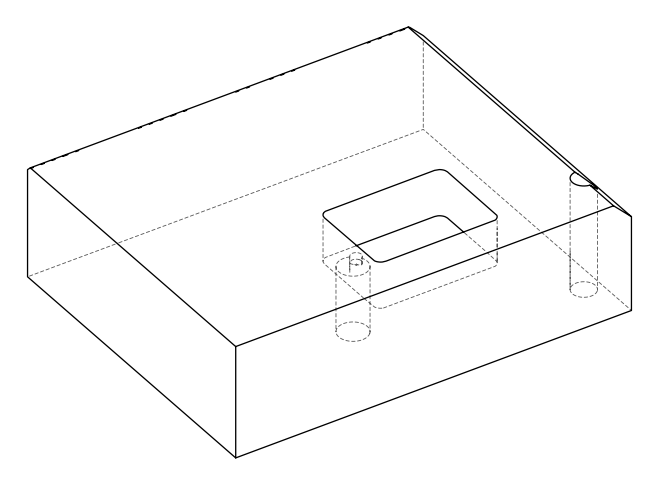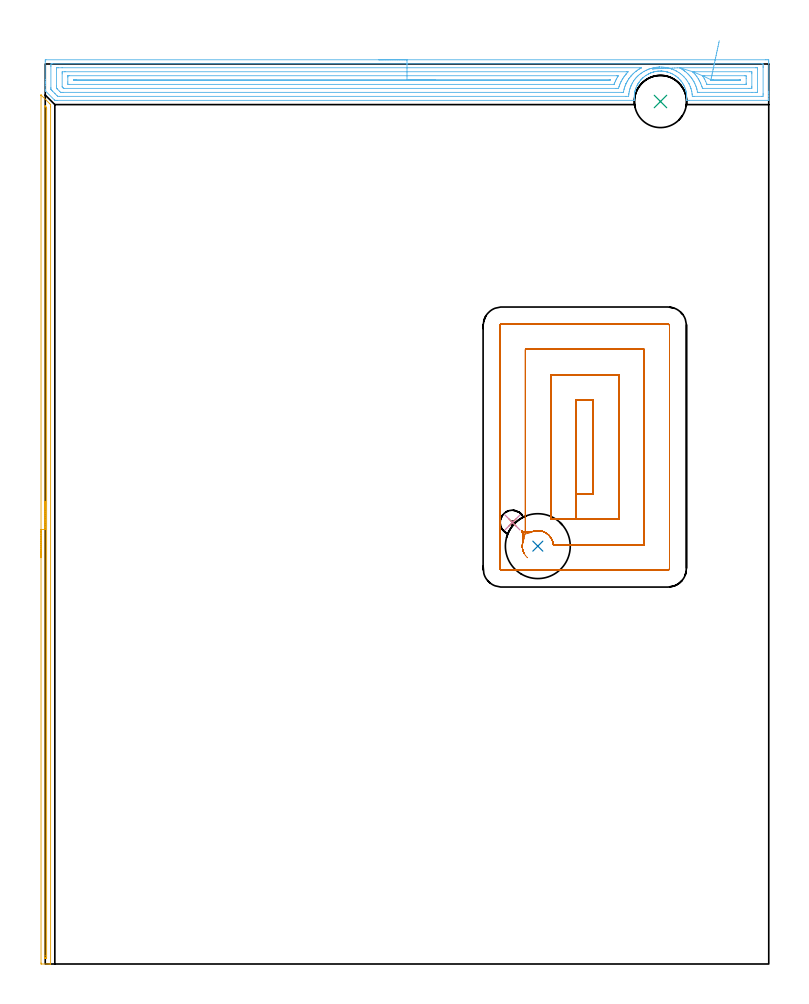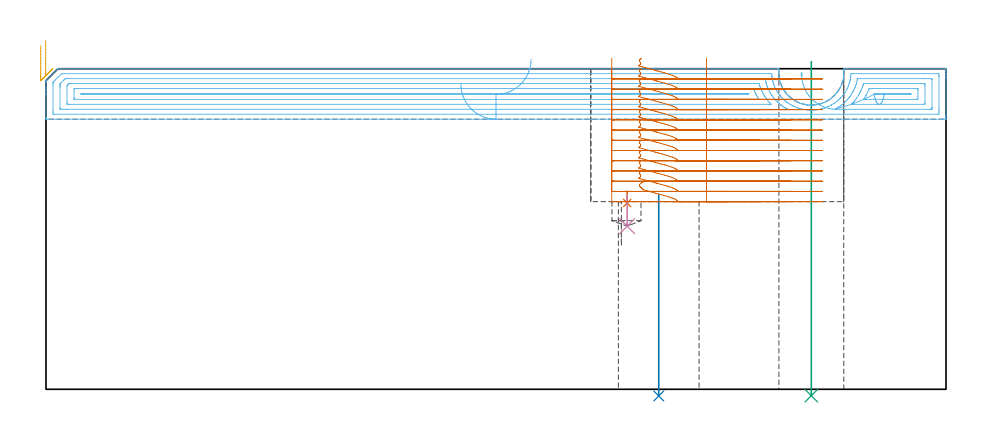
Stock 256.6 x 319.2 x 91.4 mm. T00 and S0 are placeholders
(PLAN: 7 operations, 5 tool changes, 40.9 min)
(1 SPOT_DRILL | STEP1POCKET | NXT0321_9005460120000 | 0.04 min | 4163 mm3)
(2 INDEXABLE_INSERT_DRILL_THROUGH_HOLE_FROM_SOLID | STEP1HOLE | NXT0302_017 | 0.24 min | 36438 mm3)
(3 INDEXABLE_INSERT_DRILL_THROUGH_HOLE_FROM_SOLID_1 | STEP1HOLE_1 | NXT0302_008 | 0.38 min | 24544 mm3)
(4 DRILL_BLIND_HOLE_INTO_CENTER | STEP1POCKET | NXT0301_058 | 0.05 min | 257 mm3)
(5 AREA_MILL | FG_CHAMFER_SURFACE | UGT0205_001 | 5.05 min | 1794 mm3)
(6 AREA_MILL_1 | FG_CHAMFER_SURFACE_1 | UGT0205_001 | 12.14 min | 25893 mm3)
(7 MILL_RECTANGULAR_POCKET | POCKET_RECTANGULAR_STRAIGHT | NXT0201_011 | Follow Part, ap 3, ae 75% | 22.99 min | 251544 mm3)
(TOOL NXT0321_9005460120000 | NC Spot Drill, 142deg, 12mm, Carbide, Uncoated | D12 PA142 FL30 Z2)
(TOOL NXT0302_017 | Index. Insert Drill 23mm [880-D2300L25-05] | D23 PA176 FL115 Z2)
(TOOL NXT0302_008 | Index. Insert Drill 18.5mm [880-D1850L25-05] | D18.5 PA176 FL93 Z2)
(TOOL NXT0301_058 | Carbide Drill 8.7mm [860.1-0870-026A1-MM 2214] | D8.7 PA140 FL47 Z2)
(TOOL UGT0205_001 | Chamfer Mill 20 x 3 x 45 deg. | D20 FL50 Z2)
(TOOL NXT0201_011 | ENDMILL 12mm [2P460-1200-NA 1630] | D12 FL38 Z6)
(OP 1 SPOT_DRILL)
G17 G21 G94 G90
T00 M6
G54
G17 G0 G90 X165.7 Y156.6 S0 M3
G43 Z101.4 H0
G94 G81 G98 Z53.126 F250. R56.5
G80
M5
M2
(OP 2 INDEXABLE_INSERT_DRILL_THROUGH_HOLE_FROM_SOLID)
G17 G21 G94 G90
T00 M6
G54
G17 G0 G90 X174.7 Y148.2 S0 M3
G43 Z101.4 H1
G94 G81 G98 Z-1.902 F250. R55.5
G80
M5
M2
(OP 3 INDEXABLE_INSERT_DRILL_THROUGH_HOLE_FROM_SOLID_1)
G17 G21 G94 G90
T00 M6
G54
G17 G0 G90 X218.2 Y305.9 S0 M3
G43 Z101.4 H1
G94 G81 G98 Z-1.823 F250. R93.4
G80
M5
M2
(OP 4 DRILL_BLIND_HOLE_INTO_CENTER)
G17 G21 G94 G90
T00 M6
G54
G17 G0 G90 X165.7 Y156.6 S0 M3
G43 Z101.4 H1
G94 G81 G98 Z46.5 F250. R55.5
G80
M5
M2
(OP 5 AREA_MILL)
G17 G21 G94 G90
T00 M6
G54
G17 G0 G90 X-1.5 Y144.1 S1061 M3
G43 Z101.4 H0
Z98.
G94 G1 Y144.138 Z97.128 F250.
Y144.252 Z96.264
Y144.441 Z95.412
Y144.703 Z94.58
Y145.037 Z93.774
Y145.44 Z93.
Y145.908 Z92.264
Y146.439 Z91.572
Y147.029 Z90.929
Y147.672 Z90.34
Y148.364 Z89.808
Y149.1 Z89.34
Y149.874 Z88.937
Y150.68 Z88.603
Y151.512 Z88.341
Y152.363 Z88.152
Y153.228 Z88.038
Y154.1 Z88.
Y308.153
X-1.499 Y308.19 Z87.999
X-1.497 Y308.192 Z88.001
X-1.49 Y308.19 Z88.008
X1.515 Y305.185 Z91.015
X1.783 Y304.917 Z91.28
X1.895 Y304.802 Z91.391
X1.9 Y304.025 Z91.4
Y0.159
X1.898 Y0.01 Z91.388
X1.764 Y0.002 Z91.257
X1.626 Y0. Z91.125
X1.262 Z90.761
X0.638 Z90.133
X-1.427 Z88.071
X-1.491 Y0.003 Z88.006
X-1.5 Y0.355 Z88.
Y154.1
X-0.086 Z89.414
X-0.085 Y304.025 Z89.415
X-0.083 Y304.25 Z89.417
X-0.081 Y304.305 Z89.419
X-0.08 Y304.317 Z89.42
X-0.066 Y304.306 Z89.434
X-0.014 Y304.259 Z89.486
X0.225 Y304.025 Z89.725
X0.432 Y303.813 Z89.932
X0.463 Y303.777 Z89.963
X0.479 Y303.756 Z89.979
X0.48 Y303.724 Z89.98
X0.483 Y303.579 Z89.983
X0.486 Y303.288 Z89.986
Y303.133
X0.485 Y2.154 Z89.985
X0.484 Y2.071 Z89.984
X0.482 Y2.03 Z89.982
X0.48 Y2.017 Z89.98
X0.44 Y2.01 Z89.94
X0.143 Y2.002 Z89.643
X-0.021 Y2.003 Z89.479
X-0.049 Y2.005 Z89.451
X-0.075 Y2.009 Z89.425
X-0.079 Y2.044 Z89.421
X-0.084 Y2.232 Z89.416
X-0.085 Y2.39 Z89.415
X-0.086 Y2.972 Z89.414
Y154.1
Y154.971 Z89.452
Y155.836 Z89.566
Y156.688 Z89.755
Y157.52 Z90.017
Y158.326 Z90.351
Y159.1 Z90.754
Y159.836 Z91.223
Y160.528 Z91.754
Y161.171 Z92.343
Y161.76 Z92.986
Y162.291 Z93.678
Y162.76 Z94.414
Y163.163 Z95.188
Y163.497 Z95.994
Y163.759 Z96.826
Y163.948 Z97.678
Y164.062 Z98.543
Y164.1 Z99.414
G0 Z101.4
M5
M2
(OP 6 AREA_MILL_1)
G17 G21 G94 G90
T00 M6
G54
G17 G0 G90 X118.3 Y320.7 S1061 M3
G43 Z101.4 H0
Z87.
G94 G1 X118.338 Z86.129 F250.
X118.452 Z85.264
X118.641 Z84.412
X118.903 Z83.58
X119.237 Z82.774
X119.64 Z82.
X120.108 Z81.264
X120.64 Z80.572
X121.229 Z79.929
X121.872 Z79.34
X122.564 Z78.809
X123.3 Z78.34
X124.074 Z77.937
X124.88 Z77.603
X125.712 Z77.341
X126.564 Z77.152
X127.428 Z77.038
X128.3 Z77.
X255.444
X255.988 Y320.699 Z77.001
X256.526 Y320.694 Z77.004
X256.592 Y320.692 Z77.006
X256.596 Y320.159 Z77.538
X256.6 Y319.55 Z78.147
Y309.505 Z88.19
Y308.946 Z88.751
Y308.617 Z89.079
Y308.058 Z89.638
Y307.729 Z89.966
Y307.07 Z90.629
Y306.701 Z90.998
Y306.336 Z91.355
X256.591 Y306.302 Z91.388
X256.435 Y306.3 Z91.4
X228.307
X227.446 Y306.307 Z91.393
X227.474 Y306.75 Z90.95
X227.489 Y307.142 Z90.558
X227.491 Y307.584 Z90.116
X227.471 Y308.026 Z89.674
X227.431 Y308.468 Z89.232
X227.373 Y308.909 Z88.791
X227.344 Y309.096 Z88.604
X227.267 Y309.444 Z88.255
X227.232 Y309.586 Z88.113
X227.181 Y309.79 Z87.906
X227.133 Y309.949 Z87.745
X227.085 Y310.112 Z87.585
X227.049 Y310.235 Z87.464
X226.897 Y310.675 Z87.024
X226.716 Y311.118 Z86.579
X226.516 Y311.557 Z86.14
X226.452 Y311.683 Z86.013
X226.236 Y312.066 Z85.633
X226.003 Y312.441 Z85.257
X225.629 Y312.98 Z84.717
X225.576 Y313.056 Z84.641
X225.559 Y313.08 Z84.618
X225.505 Y313.148 Z84.551
X225.363 Y313.324 Z84.375
X225.331 Y313.361 Z84.338
X225.206 Y313.5 Z84.196
X225.023 Y313.708 Z83.991
X224.667 Y314.079 Z83.62
X224.531 Y314.208 Z83.491
X224.438 Y314.288 Z83.411
X224.158 Y314.531 Z83.168
X223.775 Y314.839 Z82.859
X223.652 Y314.927 Z82.772
X223.421 Y315.091 Z82.608
X222.882 Y315.426 Z82.272
X222.439 Y315.667 Z82.03
X221.99 Y315.889 Z81.811
X221.793 Y315.974 Z81.725
X221.098 Y316.226 Z81.471
X220.942 Y316.274 Z81.424
X220.717 Y316.341 Z81.353
X220.653 Y316.361 Z81.335
X220.56 Y316.385 Z81.313
X220.429 Y316.418 Z81.281
X220.271 Y316.454 Z81.238
X220.205 Y316.471 Z81.223
X219.76 Y316.56 Z81.138
X219.313 Y316.624 Z81.073
X218.867 Y316.668 Z81.03
X218.575 Y316.682 Z81.016
X218.547 Y316.683 Z81.014
X218.501 Y316.685 Z81.011
X218.485 Z81.01
X218.421 Y316.689 Z81.008
X218.156 Y316.688 Z81.004
X217.953 Z81.008
X217.529 Y316.666 Z81.029
X217.492 Y316.663 Z81.033
X217.146 Y316.628 Z81.065
X217.082 Y316.623 Z81.073
X217.06 Y316.62 Z81.076
X216.967 Y316.607 Z81.091
X216.887 Y316.596 Z81.102
X216.699 Y316.566 Z81.127
X216.636 Y316.558 Z81.137
X216.189 Y316.472 Z81.227
X215.744 Y316.363 Z81.337
X215.681 Y316.344 Z81.356
X215.574 Y316.311 Z81.388
X215.36 Y316.244 Z81.449
X215.296 Y316.225 Z81.469
X214.852 Y316.071 Z81.625
X214.719 Y316.018 Z81.68
X214.608 Y315.974 Z81.725
X214.071 Y315.72 Z81.979
X214.021 Y315.695 Z82.002
X213.959 Y315.666 Z82.032
X213.51 Y315.42 Z82.279
X213.067 Y315.151 Z82.547
X212.975 Y315.091 Z82.608
X212.569 Y314.792 Z82.907
X212.175 Y314.478 Z83.22
X212.075 Y314.388 Z83.308
X211.937 Y314.266 Z83.432
X211.871 Y314.207 Z83.491
X211.712 Y314.053 Z83.647
X211.571 Y313.914 Z83.785
X211.283 Y313.611 Z84.086
X211.189 Y313.5 Z84.195
X211.038 Y313.323 Z84.373
X210.705 Y312.889 Z84.809
X210.575 Y312.706 Z84.993
X210.509 Y312.612 Z85.084
X210.449 Y312.527 Z85.171
X210.39 Y312.445 Z85.254
X210.286 Y312.269 Z85.43
X210.227 Y312.168 Z85.528
X210.151 Y312.041 Z85.658
X210.129 Y312.003 Z85.696
X210.064 Y311.881 Z85.818
X209.981 Y311.724 Z85.971
X209.892 Y311.557 Z86.14
X209.498 Y310.676 Z87.023
X209.462 Y310.568 Z87.131
X209.404 Y310.392 Z87.302
X209.351 Y310.233 Z87.462
X209.221 Y309.791 Z87.907
X209.191 Y309.666 Z88.033
X209.152 Y309.505 Z88.192
X209.115 Y309.351 Z88.348
X209.109 Y309.322 Z88.377
X209.031 Y308.908 Z88.79
X208.99 Y308.617 Z89.081
X208.969 Y308.467 Z89.231
X208.929 Y308.025 Z89.673
X208.91 Y307.583 Z90.115
X208.911 Y307.334 Z90.364
X208.912 Y307.141 Z90.556
X208.936 Y306.631 Z91.066
X208.954 Y306.305 Z91.391
X208.663 Y306.3 Z91.4
X4.184
X3.404 Y306.306 Z91.391
X3.386 Y306.319 Z91.379
X3.304 Y306.396 Z91.304
X3.291 Y306.409 Z91.291
X0.136 Y309.564 Z88.135
X0.01 Y309.699 Z87.994
X0.001 Y309.831 Z87.862
X0. Y310.163 Z87.536
Y311.609 Z86.087
Y312.168 Z85.528
Y312.497 Z85.2
Y313.056 Z84.638
Y313.665 Z84.031
Y320.159 Z77.538
X0.002 Y320.44 Z77.257
X0.01 Y320.692 Z77.006
X0.263 Y320.699 Z76.999
X128.3 Y320.7 Z77.
Y319.286 Z78.414
X254.202 Y319.285 Z78.415
X254.59 Y319.271 Z78.429
X254.597 Y318.878 Z78.822
X254.599 Y318.383 Z79.317
X254.6 Y317.988 Z79.712
X254.599 Y308.617 Z89.083
X254.598 Y308.224 Z89.476
X254.59 Y307.729 Z89.971
X254.216 Y307.715 Z89.985
X254.202
X230.093
X229.495 Y307.729 Z89.971
X229.439 Y308.38 Z89.32
X229.41 Y308.617 Z89.083
X229.296 Y309.41 Z88.29
X229.276 Y309.505 Z88.195
X229.2 Y309.835 Z87.865
X229.039 Y310.392 Z87.308
X228.971 Y310.621 Z87.079
X228.722 Y311.28 Z86.42
X228.354 Y312.122 Z85.578
X228.307 Y312.211 Z85.489
X227.794 Y313.056 Z84.644
X227.414 Y313.605 Z84.095
X227.155 Y313.944 Z83.756
X226.521 Y314.655 Z83.045
X226.35 Y314.832 Z82.868
X225.977 Y315.181 Z82.519
X225.629 Y315.48 Z82.22
X225.331 Y315.72 Z81.98
X224.736 Y316.148 Z81.552
X223.982 Y316.607 Z81.093
X223.843 Y316.687 Z81.013
X223.666 Y316.783 Z80.917
X222.95 Y317.124 Z80.576
X222.099 Y317.453 Z80.247
X222.057 Y317.469 Z80.231
X221.98 Y317.495 Z80.205
X221.353 Y317.68 Z80.02
X221.164 Y317.729 Z79.971
X220.852 Y317.806 Z79.894
X220.271 Y317.921 Z79.779
X219.767 Y317.997 Z79.703
X219.378 Y318.04 Z79.66
X218.787 Y318.083 Z79.617
X218.485 Y318.097 Z79.603
X217.878 Y318.099 Z79.601
X217.791 Y318.098 Z79.602
X217.763 Y318.097 Z79.603
X217.699 Y318.094 Z79.606
X217.592 Y318.086 Z79.614
X217.04 Y318.044 Z79.656
X216.878 Y318.028 Z79.672
X216.699 Y318.006 Z79.694
X216.251 Y317.941 Z79.759
X215.806 Y317.858 Z79.842
X215.506 Y317.794 Z79.906
X214.913 Y317.643 Z80.057
X214.797 Y317.611 Z80.089
X214.416 Y317.495 Z80.205
X214.061 Y317.373 Z80.327
X214.021 Y317.357 Z80.343
X213.487 Y317.138 Z80.562
X213.128 Y316.969 Z80.731
X212.883 Y316.851 Z80.849
X212.414 Y316.607 Z81.093
X212.298 Y316.545 Z81.155
X212.273 Y316.531 Z81.169
X212.235 Y316.508 Z81.192
X211.747 Y316.205 Z81.495
X211.342 Y315.926 Z81.774
X211.222 Y315.838 Z81.862
X211.067 Y315.72 Z81.98
X210.726 Y315.444 Z82.256
X210.449 Y315.209 Z82.491
X210.252 Y315.027 Z82.673
X210.05 Y314.832 Z82.868
X209.806 Y314.583 Z83.117
X209.556 Y314.318 Z83.382
X209.384 Y314.115 Z83.585
X209.247 Y313.944 Z83.756
X208.996 Y313.613 Z84.087
X208.663 Y313.164 Z84.536
X208.619 Y313.1 Z84.6
X208.592 Y313.056 Z84.644
X208.289 Y312.54 Z85.16
X208.09 Y312.168 Z85.532
X207.983 Y311.957 Z85.743
X207.77 Y311.503 Z86.197
X207.702 Y311.348 Z86.352
X207.674 Y311.28 Z86.42
X207.545 Y310.951 Z86.749
X207.459 Y310.702 Z86.998
X207.364 Y310.392 Z87.308
X207.256 Y310.016 Z87.684
X207.136 Y309.505 Z88.195
X207.093 Y309.29 Z88.41
X206.986 Y308.617 Z89.083
X206.974 Y308.521 Z89.179
X206.905 Y307.729 Z89.971
X206.886 Y307.72 Z89.98
X206.877 Y307.718 Z89.982
X205.999 Y307.714 Z89.986
X5.077 Y307.715 Z89.985
X4.433 Y307.729 Z89.971
X4.184 Y307.97 Z89.73
X3.533 Y308.617 Z89.083
X3.291 Y308.859 Z88.841
X2.646 Y309.505 Z88.195
X2.398 Y309.754 Z87.946
X2.085 Y310.077 Z87.623
X2.01 Y310.157 Z87.543
X2.006 Y310.261 Z87.439
X2.003 Y310.392 Z87.308
X2. Y310.788 Z86.912
X2.001 Y318.383 Z79.317
X2.002 Y318.776 Z78.924
X2.01 Y319.271 Z78.429
X2.384 Y319.285 Z78.415
X2.398
X128.3 Y319.286 Z78.414
Y317.871 Z79.829
X210.964
X211.092 Y317.869 Z79.831
X211.342 Y317.864 Z79.836
X211.419 Y317.857 Z79.843
X211.374 Y317.829 Z79.871
X211.342 Y317.81 Z79.89
X211.141 Y317.695 Z80.005
X210.794 Y317.495 Z80.205
X210.58 Y317.365 Z80.335
X210.449 Y317.282 Z80.418
X210.049 Y317.005 Z80.695
X209.556 Y316.651 Z81.049
X209.531 Y316.632 Z81.068
X209.5 Y316.607 Z81.093
X209.046 Y316.226 Z81.474
X208.663 Y315.892 Z81.808
X208.574 Y315.808 Z81.892
X208.485 Y315.72 Z81.98
X208.134 Y315.357 Z82.343
X207.77 Y314.967 Z82.733
X207.707 Y314.894 Z82.806
X207.657 Y314.832 Z82.868
X207.318 Y314.393 Z83.307
X206.981 Y313.944 Z83.756
X206.937 Y313.884 Z83.816
X206.877 Y313.798 Z83.902
X206.594 Y313.337 Z84.363
X206.427 Y313.056 Z84.644
X206.273 Y312.769 Z84.931
X205.984 Y312.201 Z85.499
X205.974 Y312.178 Z85.522
X205.97 Y312.168 Z85.532
X205.71 Y311.553 Z86.147
X205.6 Y311.28 Z86.42
X205.475 Y310.899 Z86.801
X205.322 Y310.392 Z87.308
X205.272 Y310.212 Z87.488
X205.109 Y309.505 Z88.195
X205.106 Y309.49 Z88.21
X205.091 Y309.405 Z88.295
X205.046 Y309.18 Z88.52
X205.034 Y309.134 Z88.566
X205.025 Y309.133 Z88.567
X204.963 Y309.13 Z88.57
X204.834 Y309.129 Z88.571
X204.577 Y309.128 Z88.572
X6.348 Y309.129 Z88.571
X5.97 Y309.13 Z88.57
X5.592 Y309.134 Z88.566
X5.488 Y309.135 Z88.565
X5.429 Y309.182 Z88.518
X5.077 Y309.522 Z88.178
X4.207 Y310.392 Z87.308
X4.184 Y310.416 Z87.284
X4.08 Y310.526 Z87.174
X4.03 Y310.581 Z87.119
X4.01 Y310.629 Z87.071
X4.007 Y310.732 Z86.968
X4.002 Y311.098 Z86.602
X4. Y311.28 Z86.42
Y311.463 Z86.237
X4.001 Y317.495 Z80.205
X4.003 Y317.675 Z80.025
X4.01 Y317.854 Z79.846
X4.184 Y317.864 Z79.836
X4.701 Y317.869 Z79.831
X5.97 Y317.871 Z79.829
X128.3
Y316.457 Z81.243
X206.136
X206.595 Y316.452 Z81.248
X206.744 Y316.45 Z81.25
X206.458 Y316.136 Z81.564
X206.077 Y315.72 Z81.98
X206.033 Y315.671 Z82.029
X205.984 Y315.613 Z82.087
X205.642 Y315.172 Z82.528
X205.382 Y314.832 Z82.868
X205.259 Y314.665 Z83.035
X205.091 Y314.432 Z83.268
X204.901 Y314.134 Z83.566
X204.784 Y313.944 Z83.756
X204.567 Y313.577 Z84.123
X204.289 Y313.056 Z84.644
X204.258 Y312.996 Z84.704
X204.198 Y312.875 Z84.825
X203.977 Y312.388 Z85.312
X203.883 Y312.168 Z85.532
X203.714 Y311.762 Z85.938
X203.544 Y311.28 Z86.42
X203.484 Y311.103 Z86.597
X203.305 Y310.55 Z87.15
X203.15 Y310.547 Z87.153
X202.413 Y310.543 Z87.157
X202.261
X6.863
X6.71 Y310.544 Z87.156
X6.556 Y310.548 Z87.152
X6.521 Y310.549 Z87.151
X6.469 Y310.592 Z87.108
X6.388 Y310.667 Z87.033
X6.269 Y310.782 Z86.918
X6.183 Y310.87 Z86.83
X6.015 Y311.046 Z86.654
X6.001 Y311.249 Z86.451
X6. Y315.72 Z81.98
X6.006 Y316.148 Z81.552
X6.01 Y316.362 Z81.338
X6.024 Y316.45 Z81.25
X6.125 Y316.453 Z81.247
X6.863 Y316.457 Z81.243
X7.014
X128.3
Y315.043 Z82.657
X202.624 Y315.042 Z82.658
X202.838 Y315.041 Z82.659
X203.248 Y315.036 Z82.664
X203.137 Y314.832 Z82.868
X202.872 Y314.375 Z83.325
X202.624 Y313.944 Z83.756
X202.549 Y313.808 Z83.892
X202.413 Y313.547 Z84.153
X202.253 Y313.214 Z84.486
X202.181 Y313.056 Z84.644
X201.979 Y312.599 Z85.101
X201.793 Y312.168 Z85.532
X201.711 Y311.978 Z85.722
X201.699 Y311.963 Z85.737
X201.678 Y311.961 Z85.739
X201.626 Y311.959 Z85.741
X201.52 Y311.957 Z85.743
X8.648 Y311.958 Z85.742
X8.436 Y311.959 Z85.741
X8.021 Y311.964 Z85.736
X8.01 Y312.168 Z85.532
X8.001 Y312.812 Z84.888
Y314.588 Z83.112
X8.003 Y314.832 Z82.868
X8.007 Y314.992 Z82.708
X8.01 Y315.027 Z82.673
X8.083 Y315.036 Z82.664
X8.223 Y315.039 Z82.661
X8.437 Y315.042 Z82.658
X128.3 Y315.043 Z82.657
Y313.629 Z84.071
X200.051 Y313.628 Z84.072
X200.262 Y313.626 Z84.074
X200.303 Y313.624 Z84.076
X200.324 Y313.622 Z84.078
X200.318 Y313.602 Z84.098
X200.285 Y313.523 Z84.177
X200.245 Y313.435 Z84.265
X200.219 Y313.389 Z84.311
X200.209 Y313.378 Z84.322
X200.196 Y313.375 Z84.325
X200.159 Y313.373 Z84.327
X200.009 Y313.372 Z84.328
X199.734 Y313.371 Z84.329
X10.434
X10.116 Y313.373 Z84.327
X10.048 Y313.375 Z84.325
X10.019 Y313.378 Z84.322
X10.01 Y313.389 Z84.311
X10.006 Y313.482 Z84.218
X10.015 Y313.622 Z84.078
X10.175 Y313.625 Z84.075
X10.434 Y313.627 Z84.073
X10.751 Y313.629 Z84.071
X11.01
X128.3
X129.172 Z84.109
X130.036 Z84.223
X130.888 Z84.412
X131.72 Z84.674
X132.526 Z85.008
X133.3 Z85.411
X134.036 Z85.88
X134.728 Z86.411
X135.371 Z87.
X135.96 Z87.643
X136.492 Z88.335
X136.96 Z89.071
X137.363 Z89.845
X137.697 Z90.651
X137.959 Z91.483
X138.148 Z92.335
X138.262 Z93.2
X138.3 Z94.071
G0 Z101.4
X215.425 Y317.471
Z90.238
G1 X215.427 Z89.365
X215.505 Y317.474 Z88.496
X215.658 Y317.481 Z87.637
X215.885 Y317.49 Z86.795
X216.185 Y317.503 Z85.976
X216.555 Y317.518 Z85.186
X216.993 Y317.536 Z84.432
X217.494 Y317.557 Z83.718
X218.056 Y317.58 Z83.051
X218.673 Y317.606 Z82.435
X219.342 Y317.634 Z81.876
X220.057 Y317.664 Z81.377
X220.813 Y317.695 Z80.943
X221.604 Y317.728 Z80.576
X222.424 Y317.762 Z80.279
X223.266 Y317.797 Z80.055
X224.125 Y317.833 Z79.905
X224.993 Y317.869 Z79.831
X225.023 Y317.87 Z79.83
X225.124 Y317.871 Z79.829
X252.038
X252.416 Y317.869 Z79.831
X252.542 Y317.867 Z79.833
X252.579 Y317.865 Z79.835
X252.59 Y317.799 Z79.901
X252.595 Y317.678 Z80.022
X252.598 Y317.495 Z80.205
X252.6 Y317.313 Z80.387
X252.599 Y309.505 Z88.195
X252.597 Y309.325 Z88.375
X252.59 Y309.146 Z88.554
X252.416 Y309.136 Z88.564
X251.899 Y309.131 Z88.569
X250.63 Y309.128 Z88.572
X231.879 Y309.129 Z88.571
X231.362 Y309.131 Z88.569
X231.36 Y309.133 Z88.567
X231.353 Y309.14 Z88.56
X231.286 Y309.505 Z88.195
X231.118 Y310.261 Z87.439
X231.083 Y310.392 Z87.308
X230.986 Y310.734 Z86.966
X230.793 Y311.28 Z86.42
X230.683 Y311.582 Z86.118
X230.421 Y312.168 Z85.532
X230.093 Y312.851 Z84.849
X230.018 Y312.981 Z84.719
X229.973 Y313.056 Z84.644
X229.68 Y313.533 Z84.167
X229.407 Y313.944 Z83.756
X229.2 Y314.245 Z83.455
X228.942 Y314.58 Z83.12
X228.729 Y314.832 Z82.868
X228.533 Y315.056 Z82.644
X228.307 Y315.306 Z82.394
X227.908 Y315.72 Z81.98
X227.414 Y316.171 Z81.529
X226.89 Y316.607 Z81.093
X226.682 Y316.767 Z80.933
X226.521 Y316.887 Z80.813
X226.294 Y317.046 Z80.654
X226.057 Y317.21 Z80.49
X225.672 Y317.452 Z80.248
X225.475 Y317.572 Z80.128
X225.261 Y317.703 Z79.997
X224.993 Y317.869 Z79.831
X229.645 Y316.452 Z81.248
X229.677 Y316.454 Z81.246
X229.816 Y316.456 Z81.244
X230.093 Y316.457 Z81.243
X230.244
X249.889
X250.515 Y316.452 Z81.248
X250.582 Y316.45 Z81.25
X250.59 Y316.363 Z81.337
X250.594 Y316.159 Z81.541
X250.6 Y315.75 Z81.95
Y311.28 Z86.42
X250.594 Y310.852 Z86.848
X250.59 Y310.638 Z87.062
X250.576 Y310.549 Z87.151
X250.475 Y310.547 Z87.153
X249.737 Y310.543 Z87.157
X249.586
X233.215
X233.14 Y310.544 Z87.156
X233.104 Y310.547 Z87.153
X233.092 Y310.549 Z87.151
X233.085 Y310.565 Z87.135
X233.047 Y310.676 Z87.024
X232.9 Y311.153 Z86.547
X232.857 Y311.28 Z86.42
X232.772 Y311.524 Z86.176
X232.514 Y312.168 Z85.532
X232.329 Y312.609 Z85.091
X232.103 Y313.056 Z84.644
X231.879 Y313.491 Z84.209
X231.605 Y313.944 Z83.756
X231.12 Y314.699 Z83.001
X230.986 Y314.89 Z82.81
X230.616 Y315.356 Z82.344
X230.303 Y315.72 Z81.98
X230.093 Y315.958 Z81.742
X229.697 Y316.388 Z81.312
X229.654 Y316.438 Z81.262
X229.645 Y316.452 Z81.248
X233.115 Y315.035 Z82.665
X233.24 Y315.038 Z82.662
X233.454 Y315.042 Z82.658
X233.665 Y315.043 Z82.657
X233.877
X247.952 Y315.042 Z82.658
X248.164 Y315.041 Z82.659
X248.58 Y315.036 Z82.664
X248.59 Y314.832 Z82.868
X248.599 Y314.188 Z83.512
Y312.412 Z85.288
X248.597 Y312.168 Z85.532
X248.592 Y312.007 Z85.693
X248.59 Y311.973 Z85.727
X248.517 Y311.964 Z85.736
X248.377 Y311.961 Z85.739
X248.163 Y311.958 Z85.742
X235.451
X234.765 Y311.962 Z85.738
X234.69 Y311.964 Z85.736
X234.624 Y312.102 Z85.598
X234.598 Y312.168 Z85.532
X234.558 Y312.27 Z85.43
X234.219 Y313.056 Z84.644
X233.903 Y313.707 Z83.993
X233.775 Y313.944 Z83.756
X233.665 Y314.143 Z83.557
X233.16 Y314.96 Z82.74
X233.115 Y315.035 Z82.665
X236.079 Y313.622 Z84.078
X236.086 Y313.624 Z84.076
X236.344 Y313.627 Z84.073
X236.661 Y313.629 Z84.071
X236.977
X246.166
X246.484 Y313.627 Z84.073
X246.552 Y313.625 Z84.075
X246.581 Y313.622 Z84.078
X246.59 Y313.611 Z84.089
X246.592 Y313.52 Z84.18
X246.56 Y313.378 Z84.322
X246.396 Y313.375 Z84.325
X246.166 Y313.373 Z84.327
X245.849 Y313.371 Z84.329
X245.59
X236.92
X236.603 Y313.372 Z84.328
X236.344 Y313.375 Z84.325
X236.215 Y313.378 Z84.322
X236.189 Y313.381 Z84.319
X236.178 Y313.399 Z84.301
X236.157 Y313.438 Z84.262
X236.127 Y313.5 Z84.2
X236.089 Y313.586 Z84.114
X236.078 Y313.617 Z84.083
X236.079 Y313.622 Z84.078
X236.216 Y314.257 Z83.496
X236.362 Y314.94 Z82.973
X236.518 Y315.664 Z82.513
X236.682 Y316.425 Z82.118
X236.852 Y317.217 Z81.794
X237.028 Y318.033 Z81.541
X237.207 Y318.868 Z81.362
X237.389 Y319.714 Z81.258
X237.573 Y320.567 Z81.229
X237.756 Y321.418 Z81.277
X237.937 Y322.263 Z81.401
X238.116 Y323.093 Z81.599
X238.29 Y323.904 Z81.871
X238.459 Y324.688 Z82.214
X238.62 Y325.44 Z82.626
X238.774 Y326.154 Z83.103
X238.918 Y326.825 Z83.641
X239.052 Y327.447 Z84.238
G0 Z101.4
M5
M2
(OP 7 MILL_RECTANGULAR_POCKET)
G17 G21 G94 G90
T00 M6
G54
G17 G0 G90 X169.82 Y145.663 S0 M3
G43 Z101.4 H1
Z94.4
G94 G1 X169.506 Y146.369 Z94.193 F250.
X169.281 Y147.214 Z93.959
X169.242 Y147.543 Z93.87
X169.203 Y147.877 Z93.78
X169.198 Y148.438 Z93.629
X169.25 Y148.997 Z93.479
X169.478 Y150.071 Z93.185
X169.549 Y150.874 Z92.969
X169.512 Y151.679 Z92.753
X169.368 Y152.472 Z92.537
X169.118 Y153.239 Z92.321
X168.971 Y153.553 Z92.228
X169.294 Y153.428 Z92.135
X170.042 Y153.24 Z91.928
X170.808 Y153.149 Z91.722
X171.579 Y153.157 Z91.515
X172.343 Y153.264 Z91.308
X173.589 Y153.584 Z90.963
X173.948 Y153.648 Z90.866
X174.177 Y153.673 Z90.804
X174.507 Y153.704 Z90.715
X175.394 Y153.661 Z90.477
X176.263 Y153.477 Z90.239
X177.091 Y153.155 Z90.001
X177.857 Y152.705 Z89.763
X178.54 Y152.138 Z89.525
X179.124 Y151.469 Z89.287
X179.593 Y150.714 Z89.049
X179.934 Y149.895 Z88.811
X180.14 Y149.031 Z88.574
X180.171 Y148.7 Z88.485
X212.4 F500.
Y218.
X170.3
Y153.208
G0 X188.3 Y188.776 Z94.4
G1 Y166.7 Z88.485 F250.
X194.4 F500.
Y200.
X188.3
Y166.7
Y157.7
X203.4
Y209.
X179.3
Y157.7
X188.3
X189.3
G0 X161.3 Y162.376 Z94.4
G1 Y140.3 Z88.485 F250.
G3 X161.9 Y139.7 R0.6 F500.
G1 X220.8
G3 X221.4 Y140.3 R0.6
G1 Y226.4
G3 X220.8 Y227. R0.6
G1 X161.9
G3 X161.3 Y226.4 R0.6
G1 Y140.3
G3 X161.9 Y139.7 R0.6
G1 X161.958
G0 X169.82 Y145.663 Z91.485
G1 X169.506 Y146.369 Z91.277 F250.
X169.281 Y147.214 Z91.043
X169.242 Y147.543 Z90.954
X169.203 Y147.877 Z90.864
X169.198 Y148.438 Z90.714
X169.25 Y148.997 Z90.563
X169.478 Y150.071 Z90.269
X169.549 Y150.874 Z90.053
X169.512 Y151.679 Z89.837
X169.368 Y152.472 Z89.621
X169.118 Y153.239 Z89.405
X168.971 Y153.553 Z89.312
X169.294 Y153.428 Z89.22
X170.042 Y153.24 Z89.013
X170.808 Y153.149 Z88.806
X171.579 Y153.157 Z88.6
X172.343 Y153.264 Z88.393
X173.589 Y153.584 Z88.048
X173.948 Y153.648 Z87.951
X174.177 Y153.673 Z87.889
X174.507 Y153.704 Z87.8
X175.394 Y153.661 Z87.562
X176.263 Y153.477 Z87.324
X177.091 Y153.155 Z87.086
X177.857 Y152.705 Z86.848
X178.54 Y152.138 Z86.61
X179.124 Y151.469 Z86.372
X179.593 Y150.714 Z86.134
X179.934 Y149.895 Z85.896
X180.14 Y149.031 Z85.658
X180.171 Y148.7 Z85.569
X212.4 F500.
Y218.
X170.3
Y153.208
G0 X188.3 Y188.776 Z91.485
G1 Y166.7 Z85.569 F250.
X194.4 F500.
Y200.
X188.3
Y166.7
Y157.7
X203.4
Y209.
X179.3
Y157.7
X188.3
X189.3
G0 X161.3 Y162.376 Z91.485
G1 Y140.3 Z85.569 F250.
G3 X161.9 Y139.7 R0.6 F500.
G1 X220.8
G3 X221.4 Y140.3 R0.6
G1 Y226.4
G3 X220.8 Y227. R0.6
G1 X161.9
G3 X161.3 Y226.4 R0.6
G1 Y140.3
G3 X161.9 Y139.7 R0.6
G1 X161.958
G0 X169.82 Y145.663 Z88.569
G1 X169.506 Y146.369 Z88.362 F250.
X169.281 Y147.214 Z88.128
X169.242 Y147.543 Z88.039
X169.203 Y147.877 Z87.949
X169.199 Y148.441 Z87.798
X169.251 Y149.003 Z87.646
X169.478 Y150.071 Z87.354
X169.549 Y150.874 Z87.138
X169.512 Y151.679 Z86.922
X169.368 Y152.472 Z86.706
X169.118 Y153.239 Z86.49
X168.971 Y153.553 Z86.397
X169.294 Y153.428 Z86.304
X170.042 Y153.24 Z86.097
X170.808 Y153.149 Z85.891
X171.579 Y153.157 Z85.684
X172.343 Y153.264 Z85.478
X173.66 Y153.6 Z85.113
X174.507 Y153.704 Z84.884
X175.395 Y153.661 Z84.646
X176.263 Y153.477 Z84.409
X177.091 Y153.155 Z84.171
X177.857 Y152.705 Z83.933
X178.54 Y152.138 Z83.695
X179.124 Y151.469 Z83.457
X179.593 Y150.714 Z83.219
X179.934 Y149.895 Z82.981
X180.14 Y149.031 Z82.743
X180.171 Y148.7 Z82.654
X212.4 F500.
Y218.
X170.3
Y153.208
G0 X188.3 Y188.776 Z88.569
G1 Y166.7 Z82.654 F250.
X194.4 F500.
Y200.
X188.3
Y166.7
Y157.7
X203.4
Y209.
X179.3
Y157.7
X188.3
X189.3
G0 X161.3 Y162.376 Z88.569
G1 Y140.3 Z82.654 F250.
G3 X161.9 Y139.7 R0.6 F500.
G1 X220.8
G3 X221.4 Y140.3 R0.6
G1 Y226.4
G3 X220.8 Y227. R0.6
G1 X161.9
G3 X161.3 Y226.4 R0.6
G1 Y140.3
G3 X161.9 Y139.7 R0.6
G1 X161.958
G0 X169.82 Y145.662 Z85.654
G1 X169.506 Y146.369 Z85.446 F250.
X169.281 Y147.214 Z85.212
X169.242 Y147.543 Z85.123
X169.203 Y147.877 Z85.033
X169.199 Y148.441 Z84.882
X169.251 Y149.003 Z84.731
X169.474 Y150.106 Z84.429
X169.525 Y150.449 Z84.336
X169.538 Y151.397 Z84.082
X169.401 Y152.334 Z83.828
X169.118 Y153.239 Z83.574
X168.971 Y153.553 Z83.482
X169.294 Y153.428 Z83.389
X170.042 Y153.24 Z83.182
X170.808 Y153.149 Z82.975
X171.579 Y153.157 Z82.769
X172.343 Y153.264 Z82.562
X173.66 Y153.6 Z82.198
X174.507 Y153.704 Z81.969
X175.395 Y153.661 Z81.731
X176.263 Y153.477 Z81.493
X177.091 Y153.155 Z81.255
X177.857 Y152.705 Z81.017
X178.54 Y152.138 Z80.779
X179.124 Y151.469 Z80.541
X179.593 Y150.714 Z80.303
X179.934 Y149.895 Z80.065
X180.14 Y149.031 Z79.827
X180.171 Y148.7 Z79.738
X212.4 F500.
Y218.
X170.3
Y153.208
G0 X188.3 Y188.776 Z85.654
G1 Y166.7 Z79.738 F250.
X194.4 F500.
Y200.
X188.3
Y166.7
Y157.7
X203.4
Y209.
X179.3
Y157.7
X188.3
X189.3
G0 X161.3 Y162.376 Z85.654
G1 Y140.3 Z79.738 F250.
G3 X161.9 Y139.7 R0.6 F500.
G1 X220.8
G3 X221.4 Y140.3 R0.6
G1 Y226.4
G3 X220.8 Y227. R0.6
G1 X161.9
G3 X161.3 Y226.4 R0.6
G1 Y140.3
G3 X161.9 Y139.7 R0.6
G1 X161.958
G0 X169.82 Y145.663 Z82.738
G1 X169.506 Y146.369 Z82.531 F250.
X169.281 Y147.214 Z82.297
X169.242 Y147.543 Z82.208
X169.203 Y147.877 Z82.118
X169.198 Y148.438 Z81.968
X169.25 Y148.997 Z81.817
X169.478 Y150.071 Z81.523
X169.549 Y150.874 Z81.307
X169.512 Y151.679 Z81.091
X169.368 Y152.472 Z80.875
X169.118 Y153.239 Z80.659
X168.971 Y153.553 Z80.566
X169.294 Y153.428 Z80.473
X170.042 Y153.24 Z80.267
X170.808 Y153.149 Z80.06
X171.579 Y153.157 Z79.853
X172.343 Y153.264 Z79.647
X173.589 Y153.584 Z79.302
X173.948 Y153.648 Z79.204
X174.177 Y153.673 Z79.143
X174.507 Y153.704 Z79.054
X175.394 Y153.661 Z78.816
X176.263 Y153.477 Z78.578
X177.091 Y153.155 Z78.34
X177.857 Y152.705 Z78.102
X178.54 Y152.138 Z77.864
X179.124 Y151.469 Z77.626
X179.593 Y150.714 Z77.388
X179.934 Y149.895 Z77.15
X180.14 Y149.031 Z76.912
X180.171 Y148.7 Z76.823
X212.4 F500.
Y218.
X170.3
Y153.208
G0 X188.3 Y188.776 Z82.738
G1 Y166.7 Z76.823 F250.
X194.4 F500.
Y200.
X188.3
Y166.7
Y157.7
X203.4
Y209.
X179.3
Y157.7
X188.3
X189.3
G0 X161.3 Y162.376 Z82.738
G1 Y140.3 Z76.823 F250.
G3 X161.9 Y139.7 R0.6 F500.
G1 X220.8
G3 X221.4 Y140.3 R0.6
G1 Y226.4
G3 X220.8 Y227. R0.6
G1 X161.9
G3 X161.3 Y226.4 R0.6
G1 Y140.3
G3 X161.9 Y139.7 R0.6
G1 X161.958
G0 X169.82 Y145.663 Z79.823
G1 X169.506 Y146.369 Z79.616 F250.
X169.281 Y147.214 Z79.382
X169.242 Y147.543 Z79.293
X169.203 Y147.877 Z79.203
X169.199 Y148.444 Z79.051
X169.252 Y149.009 Z78.899
X169.478 Y150.071 Z78.608
X169.549 Y150.874 Z78.392
X169.512 Y151.679 Z78.176
X169.368 Y152.472 Z77.96
X169.118 Y153.239 Z77.744
X168.971 Y153.553 Z77.651
X169.294 Y153.428 Z77.558
X170.042 Y153.24 Z77.351
X170.808 Y153.149 Z77.145
X171.579 Y153.157 Z76.938
X172.343 Y153.264 Z76.731
X173.589 Y153.584 Z76.387
X173.948 Y153.648 Z76.289
X174.177 Y153.673 Z76.227
X174.507 Y153.704 Z76.138
X175.394 Y153.661 Z75.9
X176.263 Y153.477 Z75.662
X177.091 Y153.155 Z75.424
X177.857 Y152.705 Z75.186
X178.54 Y152.138 Z74.948
X179.124 Y151.469 Z74.711
X179.593 Y150.714 Z74.473
X179.934 Y149.895 Z74.235
X180.14 Y149.031 Z73.997
X180.171 Y148.7 Z73.908
X212.4 F500.
Y218.
X170.3
Y153.208
G0 X188.3 Y188.776 Z79.823
G1 Y166.7 Z73.908 F250.
X194.4 F500.
Y200.
X188.3
Y166.7
Y157.7
X203.4
Y209.
X179.3
Y157.7
X188.3
X189.3
G0 X161.3 Y162.376 Z79.823
G1 Y140.3 Z73.908 F250.
G3 X161.9 Y139.7 R0.6 F500.
G1 X220.8
G3 X221.4 Y140.3 R0.6
G1 Y226.4
G3 X220.8 Y227. R0.6
G1 X161.9
G3 X161.3 Y226.4 R0.6
G1 Y140.3
G3 X161.9 Y139.7 R0.6
G1 X161.958
G0 X169.822 Y145.665 Z76.908
G1 X169.527 Y146.311 Z76.717 F250.
X169.432 Y146.629 Z76.628
X169.337 Y146.947 Z76.539
X169.281 Y147.214 Z76.466
X169.242 Y147.543 Z76.377
X169.203 Y147.877 Z76.287
X169.199 Y148.444 Z76.135
X169.252 Y149.009 Z75.983
X169.478 Y150.071 Z75.693
X169.549 Y150.874 Z75.477
X169.512 Y151.679 Z75.26
X169.368 Y152.472 Z75.044
X169.118 Y153.239 Z74.828
X168.971 Y153.553 Z74.736
X169.294 Y153.428 Z74.643
X170.042 Y153.24 Z74.436
X170.808 Y153.149 Z74.229
X171.579 Y153.157 Z74.023
X172.343 Y153.264 Z73.816
X173.588 Y153.584 Z73.472
X173.953 Y153.648 Z73.372
X174.177 Y153.673 Z73.312
X174.507 Y153.704 Z73.223
X175.394 Y153.661 Z72.985
X176.263 Y153.477 Z72.747
X177.091 Y153.155 Z72.509
X177.857 Y152.705 Z72.271
X178.54 Y152.138 Z72.033
X179.124 Y151.469 Z71.795
X179.593 Y150.714 Z71.557
X179.934 Y149.895 Z71.319
X180.14 Y149.031 Z71.081
X180.171 Y148.7 Z70.992
X212.4 F500.
Y218.
X170.3
Y153.208
G0 X188.3 Y188.776 Z76.908
G1 Y166.7 Z70.992 F250.
X194.4 F500.
Y200.
X188.3
Y166.7
Y157.7
X203.4
Y209.
X179.3
Y157.7
X188.3
X189.3
G0 X161.3 Y162.376 Z76.908
G1 Y140.3 Z70.992 F250.
G3 X161.9 Y139.7 R0.6 F500.
G1 X220.8
G3 X221.4 Y140.3 R0.6
G1 Y226.4
G3 X220.8 Y227. R0.6
G1 X161.9
G3 X161.3 Y226.4 R0.6
G1 Y140.3
G3 X161.9 Y139.7 R0.6
G1 X161.958
G0 X169.825 Y145.665 Z73.992
G1 X169.521 Y146.327 Z73.797 F250.
X169.281 Y147.214 Z73.551
X169.242 Y147.543 Z73.462
X169.203 Y147.877 Z73.372
X169.198 Y148.438 Z73.222
X169.25 Y148.997 Z73.071
X169.478 Y150.071 Z72.777
X169.549 Y150.874 Z72.561
X169.512 Y151.679 Z72.345
X169.368 Y152.472 Z72.129
X169.118 Y153.239 Z71.913
X168.971 Y153.553 Z71.82
X169.294 Y153.428 Z71.727
X170.042 Y153.24 Z71.521
X170.808 Y153.149 Z71.314
X171.579 Y153.157 Z71.107
X172.343 Y153.264 Z70.901
X173.588 Y153.584 Z70.556
X173.953 Y153.648 Z70.457
X174.177 Y153.673 Z70.397
X174.507 Y153.704 Z70.308
X175.394 Y153.661 Z70.07
X176.263 Y153.477 Z69.832
X177.091 Y153.155 Z69.594
X177.857 Y152.705 Z69.356
X178.54 Y152.138 Z69.118
X179.124 Y151.469 Z68.88
X179.593 Y150.714 Z68.642
X179.934 Y149.895 Z68.404
X180.14 Y149.031 Z68.166
X180.171 Y148.7 Z68.077
X212.4 F500.
Y218.
X170.3
Y153.208
G0 X188.3 Y188.776 Z73.992
G1 Y166.7 Z68.077 F250.
X194.4 F500.
Y200.
X188.3
Y166.7
Y157.7
X203.4
Y209.
X179.3
Y157.7
X188.3
X189.3
G0 X161.3 Y162.376 Z73.992
G1 Y140.3 Z68.077 F250.
G3 X161.9 Y139.7 R0.6 F500.
G1 X220.8
G3 X221.4 Y140.3 R0.6
G1 Y226.4
G3 X220.8 Y227. R0.6
G1 X161.9
G3 X161.3 Y226.4 R0.6
G1 Y140.3
G3 X161.9 Y139.7 R0.6
G1 X161.958
G0 X169.82 Y145.663 Z71.077
G1 X169.506 Y146.369 Z70.87 F250.
X169.281 Y147.214 Z70.636
X169.242 Y147.543 Z70.547
X169.203 Y147.877 Z70.457
X169.198 Y148.438 Z70.306
X169.25 Y148.997 Z70.156
X169.478 Y150.071 Z69.862
X169.549 Y150.874 Z69.646
X169.512 Y151.679 Z69.43
X169.368 Y152.472 Z69.214
X169.118 Y153.239 Z68.998
X168.971 Y153.553 Z68.905
X169.294 Y153.428 Z68.812
X170.042 Y153.24 Z68.605
X170.808 Y153.149 Z68.399
X171.579 Y153.157 Z68.192
X172.343 Y153.264 Z67.985
X173.589 Y153.584 Z67.64
X173.948 Y153.648 Z67.543
X174.177 Y153.673 Z67.481
X174.507 Y153.704 Z67.392
X175.394 Y153.661 Z67.154
X176.263 Y153.477 Z66.916
X177.091 Y153.155 Z66.678
X177.857 Y152.705 Z66.44
X178.54 Y152.138 Z66.202
X179.124 Y151.469 Z65.964
X179.593 Y150.714 Z65.726
X179.934 Y149.895 Z65.488
X180.14 Y149.031 Z65.25
X180.171 Y148.7 Z65.162
X212.4 F500.
Y218.
X170.3
Y153.208
G0 X188.3 Y188.776 Z71.077
G1 Y166.7 Z65.162 F250.
X194.4 F500.
Y200.
X188.3
Y166.7
Y157.7
X203.4
Y209.
X179.3
Y157.7
X188.3
X189.3
G0 X161.3 Y162.376 Z71.077
G1 Y140.3 Z65.162 F250.
G3 X161.9 Y139.7 R0.6 F500.
G1 X220.8
G3 X221.4 Y140.3 R0.6
G1 Y226.4
G3 X220.8 Y227. R0.6
G1 X161.9
G3 X161.3 Y226.4 R0.6
G1 Y140.3
G3 X161.9 Y139.7 R0.6
G1 X161.958
G0 X169.82 Y145.663 Z68.162
G1 X169.506 Y146.369 Z67.954 F250.
X169.281 Y147.214 Z67.72
X169.242 Y147.543 Z67.631
X169.203 Y147.877 Z67.541
X169.199 Y148.441 Z67.39
X169.251 Y149.004 Z67.239
X169.478 Y150.071 Z66.946
X169.549 Y150.874 Z66.73
X169.512 Y151.679 Z66.514
X169.368 Y152.472 Z66.298
X169.118 Y153.239 Z66.082
X168.971 Y153.553 Z65.989
X169.294 Y153.428 Z65.897
X170.042 Y153.24 Z65.69
X170.808 Y153.149 Z65.483
X171.579 Y153.157 Z65.277
X172.343 Y153.264 Z65.07
X173.66 Y153.6 Z64.706
X174.507 Y153.704 Z64.477
X175.395 Y153.661 Z64.239
X176.263 Y153.477 Z64.001
X177.091 Y153.155 Z63.763
X177.857 Y152.705 Z63.525
X178.54 Y152.138 Z63.287
X179.124 Y151.469 Z63.049
X179.593 Y150.714 Z62.811
X179.934 Y149.895 Z62.573
X180.14 Y149.031 Z62.335
X180.171 Y148.7 Z62.246
X212.4 F500.
Y218.
X170.3
Y153.208
G0 X188.3 Y188.776 Z68.162
G1 Y166.7 Z62.246 F250.
X194.4 F500.
Y200.
X188.3
Y166.7
Y157.7
X203.4
Y209.
X179.3
Y157.7
X188.3
X189.3
G0 X161.3 Y162.376 Z68.162
G1 Y140.3 Z62.246 F250.
G3 X161.9 Y139.7 R0.6 F500.
G1 X220.8
G3 X221.4 Y140.3 R0.6
G1 Y226.4
G3 X220.8 Y227. R0.6
G1 X161.9
G3 X161.3 Y226.4 R0.6
G1 Y140.3
G3 X161.9 Y139.7 R0.6
G1 X161.958
G0 X169.82 Y145.663 Z65.246
G1 X169.506 Y146.369 Z65.039 F250.
X169.281 Y147.214 Z64.805
X169.242 Y147.543 Z64.716
X169.203 Y147.877 Z64.626
X169.199 Y148.441 Z64.475
X169.251 Y149.004 Z64.323
X169.478 Y150.071 Z64.031
X169.549 Y150.874 Z63.815
X169.512 Y151.679 Z63.599
X169.368 Y152.472 Z63.383
X169.118 Y153.239 Z63.167
X168.971 Y153.553 Z63.074
X169.294 Y153.428 Z62.981
X170.042 Y153.24 Z62.774
X170.808 Y153.149 Z62.568
X171.579 Y153.157 Z62.361
X172.343 Y153.264 Z62.155
X173.66 Y153.6 Z61.79
X174.507 Y153.704 Z61.561
X175.414 Y153.659 Z61.318
X176.3 Y153.465 Z61.075
X177.143 Y153.129 Z60.832
X177.92 Y152.66 Z60.589
X178.609 Y152.069 Z60.346
X179.192 Y151.374 Z60.102
X179.653 Y150.592 Z59.859
X179.98 Y149.746 Z59.616
X180.14 Y149.031 Z59.42
X180.171 Y148.7 Z59.331
X212.4 F500.
Y218.
X170.3
Y153.208
G0 X188.3 Y188.776 Z65.246
G1 Y166.7 Z59.331 F250.
X194.4 F500.
Y200.
X188.3
Y166.7
Y157.7
X203.4
Y209.
X179.3
Y157.7
X188.3
X189.3
G0 X161.3 Y162.376 Z65.246
G1 Y140.3 Z59.331 F250.
G3 X161.9 Y139.7 R0.6 F500.
G1 X220.8
G3 X221.4 Y140.3 R0.6
G1 Y226.4
G3 X220.8 Y227. R0.6
G1 X161.9
G3 X161.3 Y226.4 R0.6
G1 Y140.3
G3 X161.9 Y139.7 R0.6
G1 X161.958
G0 X169.82 Y145.663 Z62.331
G1 X169.506 Y146.369 Z62.124 F250.
X169.281 Y147.214 Z61.889
X169.242 Y147.543 Z61.801
X169.203 Y147.877 Z61.711
X169.198 Y148.438 Z61.56
X169.25 Y148.997 Z61.41
X169.478 Y150.071 Z61.116
X169.549 Y150.874 Z60.9
X169.512 Y151.679 Z60.684
X169.368 Y152.472 Z60.468
X169.118 Y153.239 Z60.251
X168.971 Y153.553 Z60.159
X169.294 Y153.428 Z60.066
X170.042 Y153.24 Z59.859
X170.808 Y153.149 Z59.652
X171.579 Y153.157 Z59.446
X172.343 Y153.264 Z59.239
X173.589 Y153.584 Z58.894
X173.948 Y153.648 Z58.797
X174.177 Y153.673 Z58.735
X174.507 Y153.704 Z58.646
X175.394 Y153.661 Z58.408
X176.263 Y153.477 Z58.17
X177.091 Y153.155 Z57.932
X177.857 Y152.705 Z57.694
X178.54 Y152.138 Z57.456
X179.124 Y151.469 Z57.218
X179.593 Y150.714 Z56.98
X179.934 Y149.895 Z56.742
X180.14 Y149.031 Z56.504
X180.171 Y148.7 Z56.415
X212.4 F500.
Y218.
X170.3
Y153.208
G0 X188.3 Y188.776 Z62.331
G1 Y166.7 Z56.415 F250.
X194.4 F500.
Y200.
X188.3
Y166.7
Y157.7
X203.4
Y209.
X179.3
Y157.7
X188.3
X189.3
G0 X161.3 Y162.376 Z62.331
G1 Y140.3 Z56.415 F250.
G3 X161.9 Y139.7 R0.6 F500.
G1 X220.8
G3 X221.4 Y140.3 R0.6
G1 Y226.4
G3 X220.8 Y227. R0.6
G1 X161.9
G3 X161.3 Y226.4 R0.6
G1 Y140.3
G3 X161.9 Y139.7 R0.6
G1 X161.958
G0 X171.062 Y144.08 Z59.415
G1 X170.925 Y144.191 Z59.368 F250.
X170.338 Y144.838 Z59.134
X169.861 Y145.571 Z58.9
X169.506 Y146.369 Z58.666
X169.281 Y147.214 Z58.431
X169.242 Y147.543 Z58.343
X169.203 Y147.877 Z58.253
X169.197 Y148.407 Z58.111
X169.23 Y148.741 Z58.02
X169.262 Y149.07 Z57.932
X169.361 Y149.546 Z57.802
X169.462 Y149.861 Z57.713
X169.513 Y150.025 Z57.667
X169.698 Y150.538 Z57.521
X169.816 Y150.864 Z57.428
X169.971 Y151.523 Z57.247
X170.052 Y152.194 Z57.065
X170.054 Y152.541 Z56.973
X170.399 Y152.565 Z56.88
X171.145 Y152.709 Z56.676
X171.867 Y152.946 Z56.473
X172.181 Y153.093 Z56.38
X172.502 Y153.248 Z56.284
X173.152 Y153.475 Z56.1
X173.823 Y153.631 Z55.915
X174.177 Y153.673 Z55.82
X174.507 Y153.704 Z55.731
X175.394 Y153.661 Z55.493
X176.263 Y153.477 Z55.255
X177.091 Y153.155 Z55.017
X177.857 Y152.705 Z54.779
X178.54 Y152.138 Z54.541
X179.124 Y151.469 Z54.303
X179.593 Y150.714 Z54.065
X179.934 Y149.895 Z53.827
X180.14 Y149.031 Z53.589
X180.171 Y148.7 Z53.5
X212.4 F500.
Y218.
X170.3
Y152.563
G0 X188.3 Y188.776 Z59.415
G1 Y166.7 Z53.5 F250.
X194.4 F500.
Y200.
X188.3
Y166.7
Y157.7
X203.4
Y209.
X179.3
Y157.7
X188.3
X189.3
G0 X161.3 Y162.376 Z59.415
G1 Y140.3 Z53.5 F250.
G3 X161.9 Y139.7 R0.6 F500.
G1 X220.8
G3 X221.4 Y140.3 R0.6
G1 Y226.4
G3 X220.8 Y227. R0.6
G1 X161.9
G3 X161.3 Y226.4 R0.6
G1 Y140.3
G3 X161.9 Y139.7 R0.6
G1 X161.958
G0 Z101.4
M5
M2
